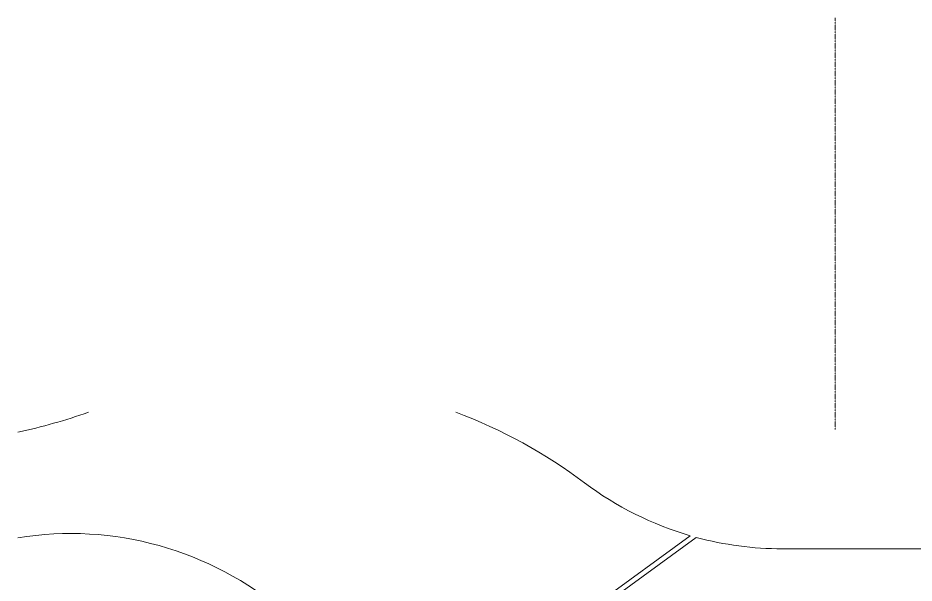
# Model space of a CAD drawing. Header units: millimetres. Extents: x 15878 to 679837, y -72324 to 391440.
# Drawn here: x 15878 to 43089, y 64535 to 81694 of the extents above; entities that cross this region are included whole.
import ezdxf

# ---------------------------------------------------------------- set-up
doc = ezdxf.new("R2010")
doc.units = ezdxf.units.MM
doc.linetypes.add('Grid Line__1_200_', pattern=[10.5, 6, -1.5, 1.5, -1.5])
doc.layers.add('A-FLOR', color=192, linetype='Continuous', lineweight=5)
doc.layers.add('S-GRID', color=1, linetype='Continuous', lineweight=5)

msp = doc.modelspace()

# ---------------------------------------------------------------- linework, layer by layer
at = {"layer": 'A-FLOR'}
for p, q in [((36291.2, 65974), (33016, 63590)), ((36475.1, 65922.4), (33104.3, 63468.7)), ((39086.9, 65575.3), (55034.5, 65575.3))]:
    msp.add_line(p, q, dxfattribs=at)
for centre, radius, start, end in [((12072.9, 86686.1), 17978.1, 282.21956, 289.32872), ((23603.5, 54932), 15804.7, 53.12839, 69.37773), ((39086.9, 75575.3), 10000, 233.12839, 253.76557), ((17477.8, 56040.1), 10000, 359.99909, 99.2065), ((39086.9, 75575.3), 10000, 254.86015, 270)]:
    msp.add_arc(centre, radius, start, end, dxfattribs=at)
at = {"layer": 'S-GRID', "color": 254, "linetype": 'Grid Line__1_200_'}
msp.add_line((40689.3, 69193.7), (40689.3, 81693.7), dxfattribs=at)

doc.saveas('drawing.dxf')
